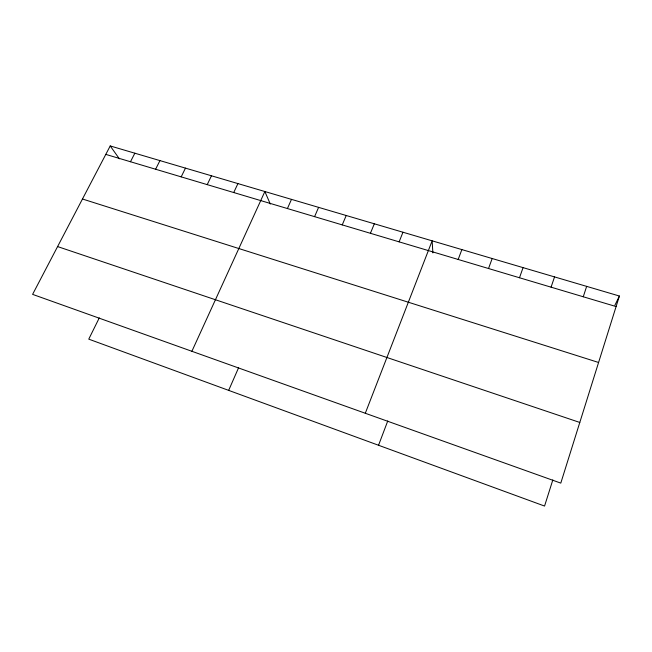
<?xml version="1.0" encoding="UTF-8"?>
<svg xmlns="http://www.w3.org/2000/svg" width="652" height="652" viewBox="0 0 652 652"><rect width="100%" height="100%" fill="white"/><g stroke="black" fill="none" stroke-linecap="round" stroke-linejoin="round"><path stroke-width="0.98" d="M619.4 296.024L560.793 483.116L32.6 294.37L110.212 145.942L619.4 296.024L614.901 305.25M552.831 479.913L544.559 506.058L88.762 339.146L99.283 317.883M583.263 296.774L586.653 286.375M551.07 287.173L554.542 276.913M519.497 277.76L523.059 267.63M488.535 268.526L492.17 258.526M458.169 259.472L461.877 249.594M378.543 445.267L387.761 420.939M365.299 413.254L432.146 240.832L432.871 252.903M399.122 241.859L402.969 232.234M370.417 233.302L374.329 223.791M342.243 224.899L346.212 215.502M314.574 216.643L318.608 207.369M228.665 390.377L238.616 367.663M287.41 208.542L291.493 199.373M191.892 351.289L264.867 191.525L270.311 204.076M233.734 192.536L237.923 183.587M207.222 184.63L211.46 175.787M181.183 176.863L185.47 168.126M155.608 169.235L159.944 160.596M130.481 161.745L134.858 153.204M105.795 154.385L616.099 306.562M82.462 199.007L598.585 362.479M57.588 246.57L579.799 422.455M110.212 145.942L119.381 158.835"/></g></svg>
